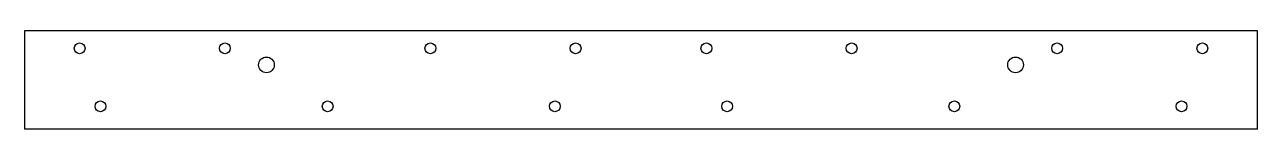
# Model space of a CAD drawing. Header units: millimetres. Extents: x -2985 to -15, y 13 to 250.
import ezdxf

# ---------------------------------------------------------------- set-up
doc = ezdxf.new("R2010")
doc.units = ezdxf.units.MM

msp = doc.modelspace()

# ---------------------------------------------------------------- linework, layer by layer
at = {"color": 7, "linetype": 'Continuous', "lineweight": 25}
for p, q in [((-2985, 250), (-2985, 13)), ((-15, 250), (-2985, 250)), ((-15, 13), (-15, 250)), ((-15, 13), (-2985, 13))]:
    msp.add_line(p, q, dxfattribs=at)
for centre, radius in [((-2852.5, 208), 13), ((-2502.5, 208), 13), ((-2007.5, 208), 13), ((-1657.5, 208), 13), ((-1342.5, 208), 13), ((-992.5, 208), 13), ((-497.5, 208), 13), ((-147.5, 208), 13), ((-2402.5, 168), 19), ((-597.5, 168), 19), ((-2802.5, 68), 13), ((-2255, 68), 13), ((-1707.5, 68), 13), ((-1292.5, 68), 13), ((-745, 68), 13), ((-197.5, 68), 13)]:
    msp.add_circle(centre, radius, dxfattribs=at)

doc.saveas('drawing.dxf')
